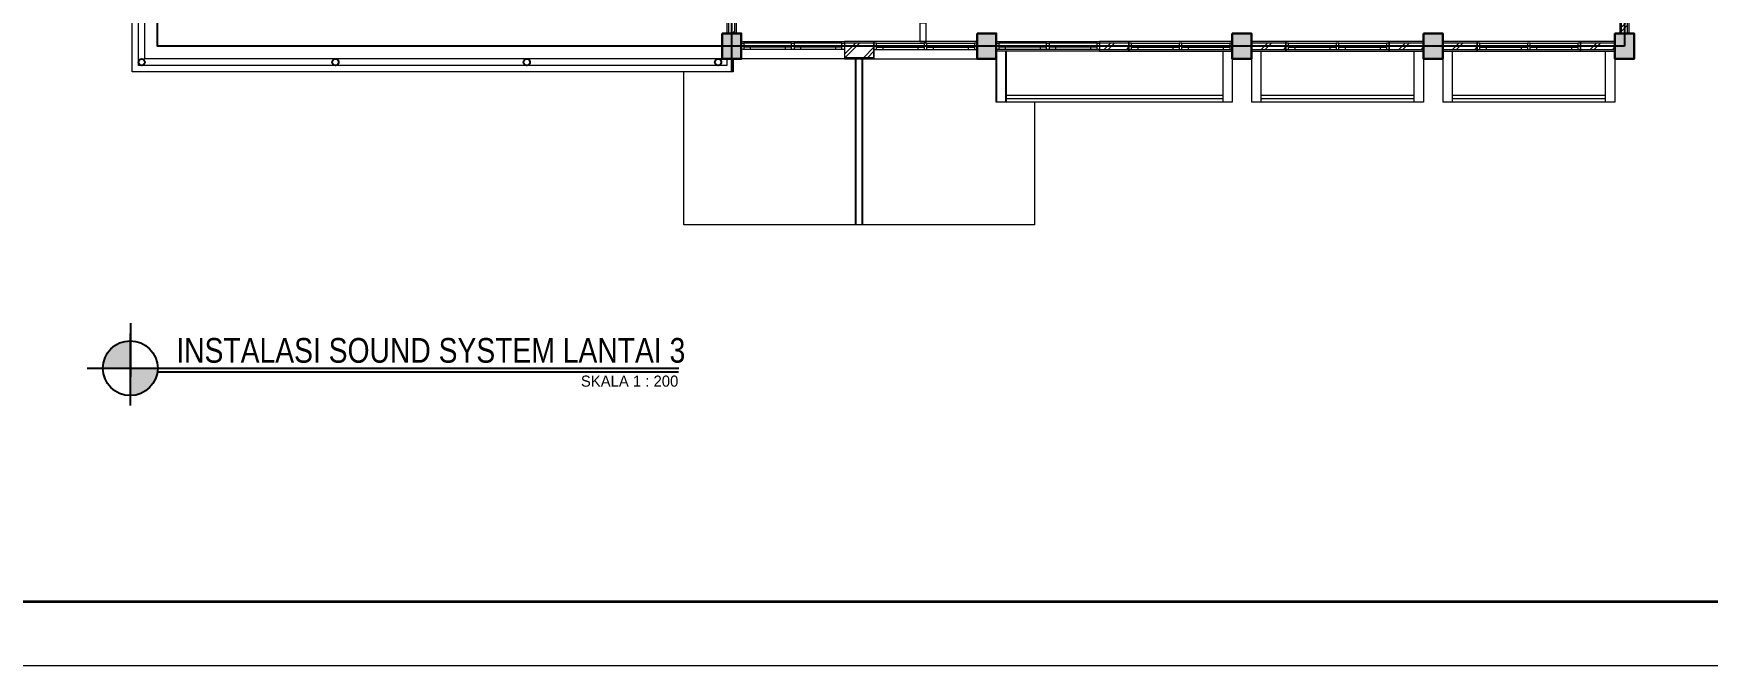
# Model space of a CAD drawing. Header units: millimetres. Extents: x -11 to 37583, y -101 to 28664.
# Drawn here: x 11103 to 16353, y 17664 to 19646 of the extents above; entities that cross this region are included whole.
import ezdxf
from ezdxf.enums import TextEntityAlignment as Align

# ---------------------------------------------------------------- set-up
doc = ezdxf.new("R2010")
doc.units = ezdxf.units.MM
for name, color, linetype, lineweight in [('ars', 11, 'Continuous', 5), ('DENAH', 7, 'Continuous', 0), ('dinding', 5, 'Continuous', 15), ('GRS KOP', 1, 'Continuous', 35), ('KOLOM', 1, 'Continuous', 30), ('kop', 7, 'Continuous', 20), ('kus', 63, 'Continuous', 15), ('lan', 7, 'Continuous', 15), ('PARTISI', 190, 'Continuous', 9), ('SANITAIR', 4, 'Continuous', 5), ('sol kol', 8, 'Continuous', 0)]:
    doc.layers.add(name, color=color, linetype=linetype, lineweight=lineweight)
doc.layers.add('as', color=1, linetype='Continuous', plot=False)
doc.layers.add('D1', color=1, linetype='Continuous')
doc.layers.add('HT', color=8, linetype='Continuous')
doc.styles.add('BARU', font='complex.shx')
doc.styles.add('NOT', font='ARIALN.TTF')
doc.styles.get("Standard").update_dxf_attribs({"font": 'arial.ttf'})
doc.styles.add('style2', font='verdana.ttf')

# ---------------------------------------------------------------- blocks, each defined once
blk = doc.blocks.new('K1')
at = {"layer": 'KOLOM'}
blk.add_lwpolyline([(0.2, 0.15), (-0.2, 0.15), (-0.2, -0.15), (0.2, -0.15), (0.2, 0.15)], dxfattribs=at)
blk = doc.blocks.new('kop')
at = {"layer": 'GRS KOP'}
blk.add_lwpolyline([(1, 54), (83, 54), (83, 1), (1, 1)], close=True, dxfattribs=at)
at = {"layer": 'kop', "color": 7}
blk.add_line((0, 0), (84, 0), dxfattribs=at)
at = {"layer": 'kop', "style": 'BARU', "flags": 4}
for p, height in [((73.8, 5.4), 0.35), ((80.303, 5.382), 0.25), ((73.8, 4.9), 0.35), ((80.303, 4.882), 0.25), ((73.8, 4.4), 0.35), ((80.303, 4.382), 0.25)]:
    blk.add_attdef('-', p, '', height=height, dxfattribs=at)
at = {"layer": 'kop', "flags": 4}
for tag, p in [('AR-00', (78.057, 2.648)), ('00', (81.238, 2.647))]:
    blk.add_attdef(tag, text='', height=0.35, dxfattribs=at).set_placement(p, align=Align.MIDDLE)

msp = doc.modelspace()

# ---------------------------------------------------------------- hatches: boundary and pattern name
at = {"layer": 'ars'}
h = msp.add_hatch(dxfattribs=at)
h.set_pattern_fill('TEMBOK', color=256, scale=50)
h.set_pattern_definition([(45, (13392.17, 19590.88), (-35.3553, 35.3553), []), (45, (13404.67, 19590.88), (-35.3553, 35.3553), [])])
h.paths.add_polyline_path([(16102.2, 19645.9), (16102.2, 20490.9), (16082.2, 20490.9), (16082.2, 19645.9)])
h = msp.add_hatch(dxfattribs=at)
h.set_pattern_fill('TEMBOK', color=256, scale=50)
h.set_pattern_definition([(45, (13592.17, 19590.88), (-35.3553, 35.3553), []), (45, (13604.67, 19590.88), (-35.3553, 35.3553), [])])
h.paths.add_polyline_path([(13302.2, 19645.9), (13302.2, 20465.9), (13282.2, 20465.9), (13282.2, 19645.9)])
h = msp.add_hatch(dxfattribs=at)
h.set_pattern_fill('TEMBOK', color=256, scale=50)
h.set_pattern_definition([(45, (12790.17, 19290.88), (-35.3553, 35.3553), []), (45, (12802.67, 19290.88), (-35.3553, 35.3553), [])])
h.paths.add_polyline_path([(13738.2, 19615.9), (13646.2, 19615.9), (13646.2, 19570.9), (13738.2, 19570.9)])
h = msp.add_hatch(dxfattribs=at)
h.set_pattern_fill('TEMBOK', color=256, scale=50)
h.set_pattern_definition([(45, (13590.17, 19290.88), (-35.3553, 35.3553), []), (45, (13602.67, 19290.88), (-35.3553, 35.3553), [])])
h.paths.add_polyline_path([(14538.2, 19615.9), (14446.2, 19615.9), (14446.2, 19595.9), (14538.2, 19595.9)])
h = msp.add_hatch(dxfattribs=at)
h.set_pattern_fill('TEMBOK', color=256, scale=50)
h.set_pattern_definition([(45, (14082.17, 19290.88), (-35.3553, 35.3553), []), (45, (14094.67, 19290.88), (-35.3553, 35.3553), [])])
h.paths.add_polyline_path([(15030.2, 19615.9), (14922.2, 19615.9), (14922.2, 19595.9), (15030.2, 19595.9)])
h = msp.add_hatch(dxfattribs=at)
h.set_pattern_fill('TEMBOK', color=256, scale=50)
h.set_pattern_definition([(45, (14514.17, 19290.88), (-35.3553, 35.3553), []), (45, (14526.67, 19290.88), (-35.3553, 35.3553), [])])
h.paths.add_polyline_path([(15462.2, 19615.9), (15354.2, 19615.9), (15354.2, 19595.9), (15462.2, 19595.9)])
h = msp.add_hatch(dxfattribs=at)
h.set_pattern_fill('TEMBOK', color=256, scale=50)
h.set_pattern_definition([(45, (14682.17, 19290.88), (-35.3553, 35.3553), []), (45, (14694.67, 19290.88), (-35.3553, 35.3553), [])])
h.paths.add_polyline_path([(15630.2, 19615.9), (15522.2, 19615.9), (15522.2, 19595.9), (15630.2, 19595.9)])
h = msp.add_hatch(dxfattribs=at)
h.set_pattern_fill('TEMBOK', color=256, scale=50)
h.set_pattern_definition([(45, (15114.17, 19290.88), (-35.3553, 35.3553), []), (45, (15126.67, 19290.88), (-35.3553, 35.3553), [])])
h.paths.add_polyline_path([(16062.2, 19615.9), (15954.2, 19615.9), (15954.2, 19595.9), (16062.2, 19595.9)])
at = {"layer": 'DENAH'}
for points in [[(11320.5, 18596.2), (11407, 18596.2), (11407, 18682.1, 0.416242)], [(11493.5, 18596.2), (11407, 18596.2), (11407, 18510.3, 0.416242)]]:
    msp.add_hatch(color=256, dxfattribs=at).paths.add_polyline_path(points)
at = {"layer": 'sol kol'}
for points in [[(13262.2, 19645.9), (13262.2, 19565.9), (13322.2, 19565.9), (13322.2, 19645.9)], [(14062.2, 19645.9), (14062.2, 19565.9), (14122.2, 19565.9), (14122.2, 19645.9)], [(14862.2, 19645.9), (14862.2, 19565.9), (14922.2, 19565.9), (14922.2, 19645.9)], [(15462.2, 19645.9), (15462.2, 19565.9), (15522.2, 19565.9), (15522.2, 19645.9)], [(16062.2, 19645.9), (16062.2, 19565.9), (16122.2, 19565.9), (16122.2, 19645.9)]]:
    msp.add_hatch(color=256, dxfattribs=at).paths.add_polyline_path(points)

# ---------------------------------------------------------------- linework, layer by layer
for p, q in [((14152.2, 19590.9), (14152.2, 19430.9)), ((13682.2, 19045.9), (13682.2, 19565.9)), ((13702.2, 19045.9), (13702.2, 19565.9)), ((14122.2, 19565.9), (14122.2, 19430.9))]:
    msp.add_line(p, q)
msp.add_lwpolyline([(11492.2, 21805.9), (13292.2, 21805.9), (13292.2, 19605.9), (11492.2, 19605.9)], close=True)
for centre in [(11442.2, 19555.9), (12049.8, 19555.9), (12649.8, 19555.9), (13249.8, 19555.9)]:
    msp.add_circle(centre, 10)
at = {"layer": 'ars'}
for points in [[(16102.2, 19645.9), (16102.2, 20490.9), (16082.2, 20490.9), (16082.2, 19645.9)], [(13302.2, 19645.9), (13302.2, 20465.9), (13282.2, 20465.9), (13282.2, 19645.9)], [(13738.2, 19615.9), (13646.2, 19615.9), (13646.2, 19570.9), (13738.2, 19570.9)], [(14538.2, 19615.9), (14446.2, 19615.9), (14446.2, 19595.9), (14538.2, 19595.9)], [(15030.2, 19615.9), (14922.2, 19615.9), (14922.2, 19595.9), (15030.2, 19595.9)], [(15462.2, 19615.9), (15354.2, 19615.9), (15354.2, 19595.9), (15462.2, 19595.9)], [(15630.2, 19615.9), (15522.2, 19615.9), (15522.2, 19595.9), (15630.2, 19595.9)], [(16062.2, 19615.9), (15954.2, 19615.9), (15954.2, 19595.9), (16062.2, 19595.9)]]:
    msp.add_lwpolyline(points, close=True, dxfattribs=at)
for points in [[(14832.2, 19450.9), (14152.2, 19450.9)], [(14832.2, 19440.9), (14152.2, 19440.9)], [(15432.2, 19450.9), (14952.2, 19450.9)], [(15432.2, 19440.9), (14952.2, 19440.9)], [(16032.2, 19450.9), (15552.2, 19450.9)], [(16032.2, 19440.9), (15552.2, 19440.9)]]:
    msp.add_lwpolyline(points, dxfattribs=at)
at = {"layer": 'as'}
for points in [[(13292.2, 21805.9), (13292.2, 21885.9), (13292.2, 19525.9)], [(13292.2, 21805.9), (13292.2, 19605.9)], [(16092.2, 21805.9), (16092.2, 19605.9)], [(14092.2, 19605.9), (13292.2, 19605.9)], [(16092.2, 19605.9), (14092.2, 19605.9)]]:
    msp.add_lwpolyline(points, dxfattribs=at)
at = {"layer": 'D1', "color": 7, "const_width": 5.42}
msp.add_lwpolyline([(11492.3, 18584.4), (13126.6, 18584.4)], dxfattribs=at)
at = {"layer": 'D1', "color": 7}
msp.add_circle((11406.4, 18596.2), 85.9, dxfattribs=at)
at = {"layer": 'dinding'}
for p, q in [((11412.2, 19525.9), (11412.2, 21885.9)), ((11432.2, 19545.9), (11432.2, 21865.9)), ((13277.2, 19545.9), (11432.2, 19545.9)), ((13277.2, 19565.9), (13277.2, 19545.9)), ((13297.2, 19565.9), (13297.2, 19525.9)), ((13297.2, 19525.9), (11412.2, 19525.9))]:
    msp.add_line(p, q, dxfattribs=at)
for points in [[(16107.2, 19645.9), (16107.2, 20490.9), (16077.2, 20490.9), (16077.2, 19645.9)], [(13307.2, 19645.9), (13307.2, 20465.9), (13277.2, 20465.9), (13277.2, 19645.9)], [(13738.2, 19620.9), (13646.2, 19620.9), (13646.2, 19565.9), (13738.2, 19565.9)], [(14538.2, 19620.9), (14446.2, 19620.9), (14446.2, 19590.9), (14538.2, 19590.9)], [(15030.2, 19620.9), (14922.2, 19620.9), (14922.2, 19590.9), (15030.2, 19590.9)], [(15462.2, 19620.9), (15354.2, 19620.9), (15354.2, 19590.9), (15462.2, 19590.9)], [(15630.2, 19620.9), (15522.2, 19620.9), (15522.2, 19590.9), (15630.2, 19590.9)], [(16062.2, 19620.9), (15954.2, 19620.9), (15954.2, 19590.9), (16062.2, 19590.9)]]:
    msp.add_lwpolyline(points, close=True, dxfattribs=at)
at = {"layer": 'HT'}
for p, q in [((11407, 18737), (11407, 18569.2)), ((11407, 18479.4), (11407, 18704.9)), ((11270.8, 18596.2), (13126.6, 18596.2))]:
    msp.add_line(p, q, dxfattribs=at)
at = {"layer": 'kop', "color": 7}
msp.add_line((2856.5, 17663.9), (19656.5, 17663.9), dxfattribs=at)
at = {"layer": 'kus'}
for p, q in [((13480.2, 19615.9), (13330.2, 19615.9)), ((13480.2, 19602.9), (13330.2, 19602.9)), ((13480.2, 19595.9), (13330.2, 19595.9)), ((13350.2, 19602.9), (13350.2, 19595.9)), ((13460.2, 19602.9), (13460.2, 19595.9)), ((13638.2, 19615.9), (13488.2, 19615.9)), ((13638.2, 19602.9), (13488.2, 19602.9)), ((13638.2, 19595.9), (13488.2, 19595.9)), ((13508.2, 19602.9), (13508.2, 19595.9)), ((13618.2, 19602.9), (13618.2, 19595.9)), ((13746.2, 19615.9), (13896.2, 19615.9)), ((13746.2, 19602.9), (13896.2, 19602.9)), ((13746.2, 19595.9), (13896.2, 19595.9)), ((13766.2, 19602.9), (13766.2, 19595.9)), ((13876.2, 19602.9), (13876.2, 19595.9)), ((13904.2, 19615.9), (14054.2, 19615.9)), ((13904.2, 19602.9), (14054.2, 19602.9)), ((13904.2, 19595.9), (14054.2, 19595.9)), ((13924.2, 19602.9), (13924.2, 19595.9)), ((14034.2, 19602.9), (14034.2, 19595.9)), ((14280.2, 19615.9), (14130.2, 19615.9)), ((14280.2, 19602.9), (14130.2, 19602.9)), ((14280.2, 19595.9), (14130.2, 19595.9)), ((14150.2, 19602.9), (14150.2, 19595.9)), ((14260.2, 19602.9), (14260.2, 19595.9)), ((14438.2, 19615.9), (14288.2, 19615.9)), ((14438.2, 19602.9), (14288.2, 19602.9)), ((14438.2, 19595.9), (14288.2, 19595.9)), ((14308.2, 19602.9), (14308.2, 19595.9)), ((14418.2, 19602.9), (14418.2, 19595.9)), ((14546.2, 19615.9), (14696.2, 19615.9)), ((14546.2, 19602.9), (14696.2, 19602.9)), ((14546.2, 19595.9), (14696.2, 19595.9)), ((14566.2, 19602.9), (14566.2, 19595.9)), ((14676.2, 19602.9), (14676.2, 19595.9)), ((14704.2, 19615.9), (14854.2, 19615.9)), ((14704.2, 19602.9), (14854.2, 19602.9)), ((14704.2, 19595.9), (14854.2, 19595.9)), ((14724.2, 19602.9), (14724.2, 19595.9)), ((14834.2, 19602.9), (14834.2, 19595.9)), ((15038.2, 19615.9), (15188.2, 19615.9)), ((15038.2, 19602.9), (15188.2, 19602.9)), ((15038.2, 19595.9), (15188.2, 19595.9)), ((15058.2, 19602.9), (15058.2, 19595.9)), ((15168.2, 19602.9), (15168.2, 19595.9)), ((15196.2, 19615.9), (15346.2, 19615.9)), ((15196.2, 19602.9), (15346.2, 19602.9)), ((15196.2, 19595.9), (15346.2, 19595.9)), ((15216.2, 19602.9), (15216.2, 19595.9)), ((15326.2, 19602.9), (15326.2, 19595.9)), ((15638.2, 19615.9), (15788.2, 19615.9)), ((15638.2, 19602.9), (15788.2, 19602.9)), ((15638.2, 19595.9), (15788.2, 19595.9)), ((15658.2, 19602.9), (15658.2, 19595.9)), ((15768.2, 19602.9), (15768.2, 19595.9)), ((15796.2, 19615.9), (15946.2, 19615.9)), ((15796.2, 19602.9), (15946.2, 19602.9)), ((15796.2, 19595.9), (15946.2, 19595.9)), ((15816.2, 19602.9), (15816.2, 19595.9)), ((15926.2, 19602.9), (15926.2, 19595.9))]:
    msp.add_line(p, q, dxfattribs=at)
for points in [[(13330.2, 19595.9), (13322.2, 19595.9), (13322.2, 19615.9), (13330.2, 19615.9)], [(13488.2, 19595.9), (13480.2, 19595.9), (13480.2, 19615.9), (13488.2, 19615.9)], [(13646.2, 19595.9), (13638.2, 19595.9), (13638.2, 19615.9), (13646.2, 19615.9)], [(13738.2, 19595.9), (13746.2, 19595.9), (13746.2, 19615.9), (13738.2, 19615.9)], [(13896.2, 19595.9), (13904.2, 19595.9), (13904.2, 19615.9), (13896.2, 19615.9)], [(14054.2, 19595.9), (14062.2, 19595.9), (14062.2, 19615.9), (14054.2, 19615.9)], [(14130.2, 19595.9), (14122.2, 19595.9), (14122.2, 19615.9), (14130.2, 19615.9)], [(14288.2, 19595.9), (14280.2, 19595.9), (14280.2, 19615.9), (14288.2, 19615.9)], [(14446.2, 19595.9), (14438.2, 19595.9), (14438.2, 19615.9), (14446.2, 19615.9)], [(14538.2, 19595.9), (14546.2, 19595.9), (14546.2, 19615.9), (14538.2, 19615.9)], [(14696.2, 19595.9), (14704.2, 19595.9), (14704.2, 19615.9), (14696.2, 19615.9)], [(14854.2, 19595.9), (14862.2, 19595.9), (14862.2, 19615.9), (14854.2, 19615.9)], [(15030.2, 19595.9), (15038.2, 19595.9), (15038.2, 19615.9), (15030.2, 19615.9)], [(15188.2, 19595.9), (15196.2, 19595.9), (15196.2, 19615.9), (15188.2, 19615.9)], [(15346.2, 19595.9), (15354.2, 19595.9), (15354.2, 19615.9), (15346.2, 19615.9)], [(15630.2, 19595.9), (15638.2, 19595.9), (15638.2, 19615.9), (15630.2, 19615.9)], [(15788.2, 19595.9), (15796.2, 19595.9), (15796.2, 19615.9), (15788.2, 19615.9)], [(15946.2, 19595.9), (15954.2, 19595.9), (15954.2, 19615.9), (15946.2, 19615.9)]]:
    msp.add_lwpolyline(points, close=True, dxfattribs=at)
at = {"layer": 'lan'}
for p, q in [((14832.2, 19590.9), (14832.2, 19430.9)), ((14952.2, 19590.9), (14952.2, 19430.9)), ((15432.2, 19590.9), (15432.2, 19430.9)), ((15552.2, 19590.9), (15552.2, 19430.9)), ((16032.2, 19590.9), (16032.2, 19430.9)), ((14862.2, 19565.9), (14862.2, 19430.9)), ((14922.2, 19565.9), (14922.2, 19430.9)), ((15462.2, 19565.9), (15462.2, 19430.9)), ((15522.2, 19565.9), (15522.2, 19430.9)), ((16062.2, 19565.9), (16062.2, 19430.9)), ((13142.2, 19045.9), (13142.2, 19525.9)), ((14242.2, 19430.9), (14242.2, 19045.9)), ((14242.2, 19045.9), (13142.2, 19045.9))]:
    msp.add_line(p, q, dxfattribs=at)
for points in [[(13646.2, 19565.9), (13322.2, 19565.9), (13322.2, 19620.9), (13646.2, 19620.9)], [(13738.2, 19565.9), (14062.2, 19565.9), (14062.2, 19620.9), (13738.2, 19620.9)], [(14446.2, 19590.9), (14122.2, 19590.9), (14122.2, 19620.9), (14446.2, 19620.9)], [(14538.2, 19590.9), (14862.2, 19590.9), (14862.2, 19620.9), (14538.2, 19620.9)], [(15030.2, 19590.9), (15354.2, 19590.9), (15354.2, 19620.9), (15030.2, 19620.9)], [(15630.2, 19590.9), (15954.2, 19590.9), (15954.2, 19620.9), (15630.2, 19620.9)]]:
    msp.add_lwpolyline(points, close=True, dxfattribs=at)
for points in [[(14862.2, 19430.9), (14122.2, 19430.9)], [(15462.2, 19430.9), (14922.2, 19430.9)], [(16062.2, 19430.9), (15522.2, 19430.9)]]:
    msp.add_lwpolyline(points, dxfattribs=at)
at = {"layer": 'PARTISI'}
msp.add_lwpolyline([(13882.2, 19677.9), (13882.2, 19620.9), (13902.2, 19620.9), (13902.2, 19677.9)], close=True, dxfattribs=at)
at = {"layer": 'SANITAIR'}
msp.add_lwpolyline([(13292.2, 19565.9), (11452.2, 19565.9), (11452.2, 21845.9), (13292.2, 21845.9)], dxfattribs=at)

# ---------------------------------------------------------------- block references
at = {"layer": 'KOLOM', "xscale": 200, "yscale": 200, "zscale": 200, "rotation": 90}
for p in [(13292.2, 19605.9), (14092.2, 19605.9), (14892.2, 19605.9), (15492.2, 19605.9), (16092.2, 19605.9)]:
    msp.add_blockref('K1', p, dxfattribs=at)
at = {"layer": 'kop', "xscale": 200, "yscale": 200, "zscale": 200}
msp.add_blockref('kop', (2856.5, 17663.9), dxfattribs=at)

# ---------------------------------------------------------------- texts
at = {"color": 0}
for s, insert, char_height, width, attachment_point, style in [('INSTALASI SOUND SYSTEM LANTAI 3', (11550.6, 18690.9), 77.414, 2287.765, 1, 'NOT'), ('{\\fCentury Gothic|b0|i0|c0|p34;SKALA 1 : 200}', (13125.1, 18573.1), 34.836, 386.369, 3, 'style2')]:
    msp.add_mtext(s, dxfattribs=dict(at, insert=insert, char_height=char_height, width=width, attachment_point=attachment_point, style=style))

doc.saveas('drawing.dxf')
